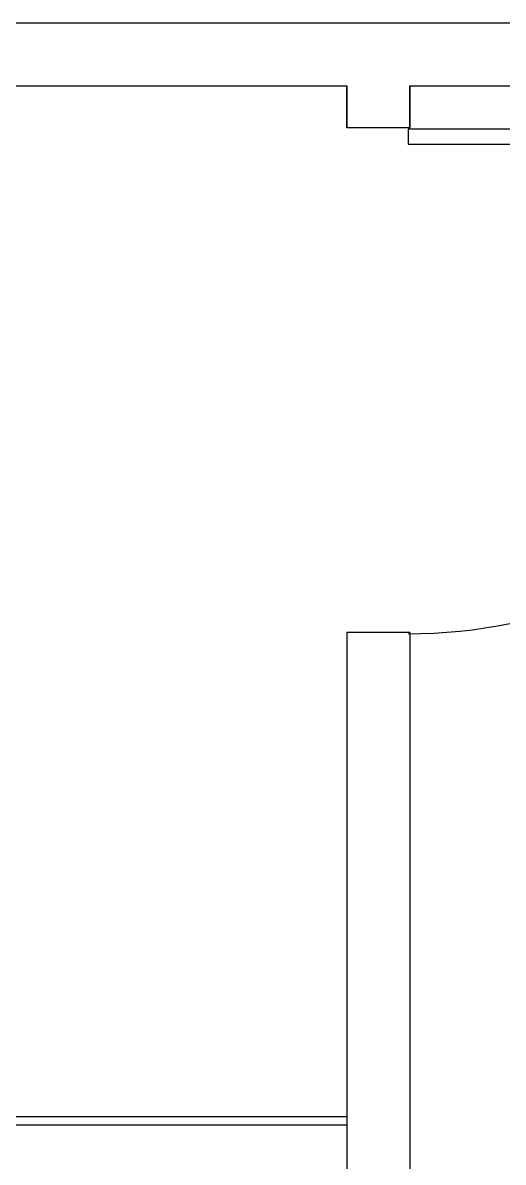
# Model space of a CAD drawing. Header units: centimetres. Extents: x 0 to 1084401, y -139216 to 99734.
# Drawn here: x 911878.1 to 911992.5, y 9996.1 to 10267 of the extents above; entities that cross this region are included whole.
import ezdxf

# ---------------------------------------------------------------- set-up
doc = ezdxf.new("R2010")
doc.units = ezdxf.units.CM
doc.header["$LTSCALE"] = 4
for name, color, linetype in [('0.1', 1, 'Continuous'), ('0.6', 6, 'Continuous'), ('02-CONT', 2, 'Continuous')]:
    doc.layers.add(name, color=color, linetype=linetype)

# ---------------------------------------------------------------- blocks, each defined once
blk = doc.blocks.new('1_00e')
blk.add_lwpolyline([(-28.40539012428269, -52.25289090163764), (-25.40539012428269, -52.25289090163764), (-25.40539012428269, 47.74710909836236), (-28.40539012428269, 47.74710909836236)], close=True)
at = {"color": 1}
blk.add_arc((-28.40539012428326, -52.25289090163764), 100, 0, 90, dxfattribs=at)

msp = doc.modelspace()

# ---------------------------------------------------------------- linework, layer by layer
at = {"layer": '0.1'}
for p, q in [((911755.2346801861, 10007.01251930817), (911955.2346801861, 10007.01251930817)), ((911755.2346801861, 10005.01251930817), (911955.2346801861, 10005.01251930817))]:
    msp.add_line(p, q, dxfattribs=at)
at = {"layer": '0.6'}
for p, q in [((911970.2346801861, 10242.01251930817), (911955.2346801861, 10242.01251930817)), ((911970.2346801861, 10122.01251930817), (911955.2346801861, 10122.01251930817))]:
    msp.add_line(p, q, dxfattribs=at)
for points in [[(911740.2346801861, 10267.01251930817), (911980.2346801861, 10267.01251930817)], [(911980.2346801861, 10267.01251930817), (912290.2346801861, 10267.01251930817)], [(911755.2346801861, 10252.01251930817), (911955.2346801861, 10252.01251930817), (911955.2346801861, 10242.01251930817)], [(911955.2346801861, 10242.01251930817), (911955.2346801861, 10252.01251930817)], [(911970.2346801861, 10252.01251930817), (911970.2346801861, 10242.01251930817)], [(911970.2346801861, 10242.01251930817), (911970.2346801861, 10252.01251930817), (911980.2346801861, 10252.01251930817)], [(911980.2346801861, 10252.01251930817), (912290.2346801861, 10252.01251930817)], [(911955.2346801861, 10122.01251930817), (911955.2346801861, 9892.01251930817), (911900.2346801861, 9892.01251930817)], [(911970.2346801861, 10122.01251930817), (911970.2346801861, 9892.01251930817)]]:
    msp.add_lwpolyline(points, dxfattribs=at)

# ---------------------------------------------------------------- block references
at = {"layer": '02-CONT', "xscale": 1.2, "yscale": 1.2, "zscale": 1.2, "rotation": 270}
msp.add_blockref('1_00e', (912032.5414477629, 10207.66594470056), dxfattribs=at)

doc.saveas('drawing.dxf')
